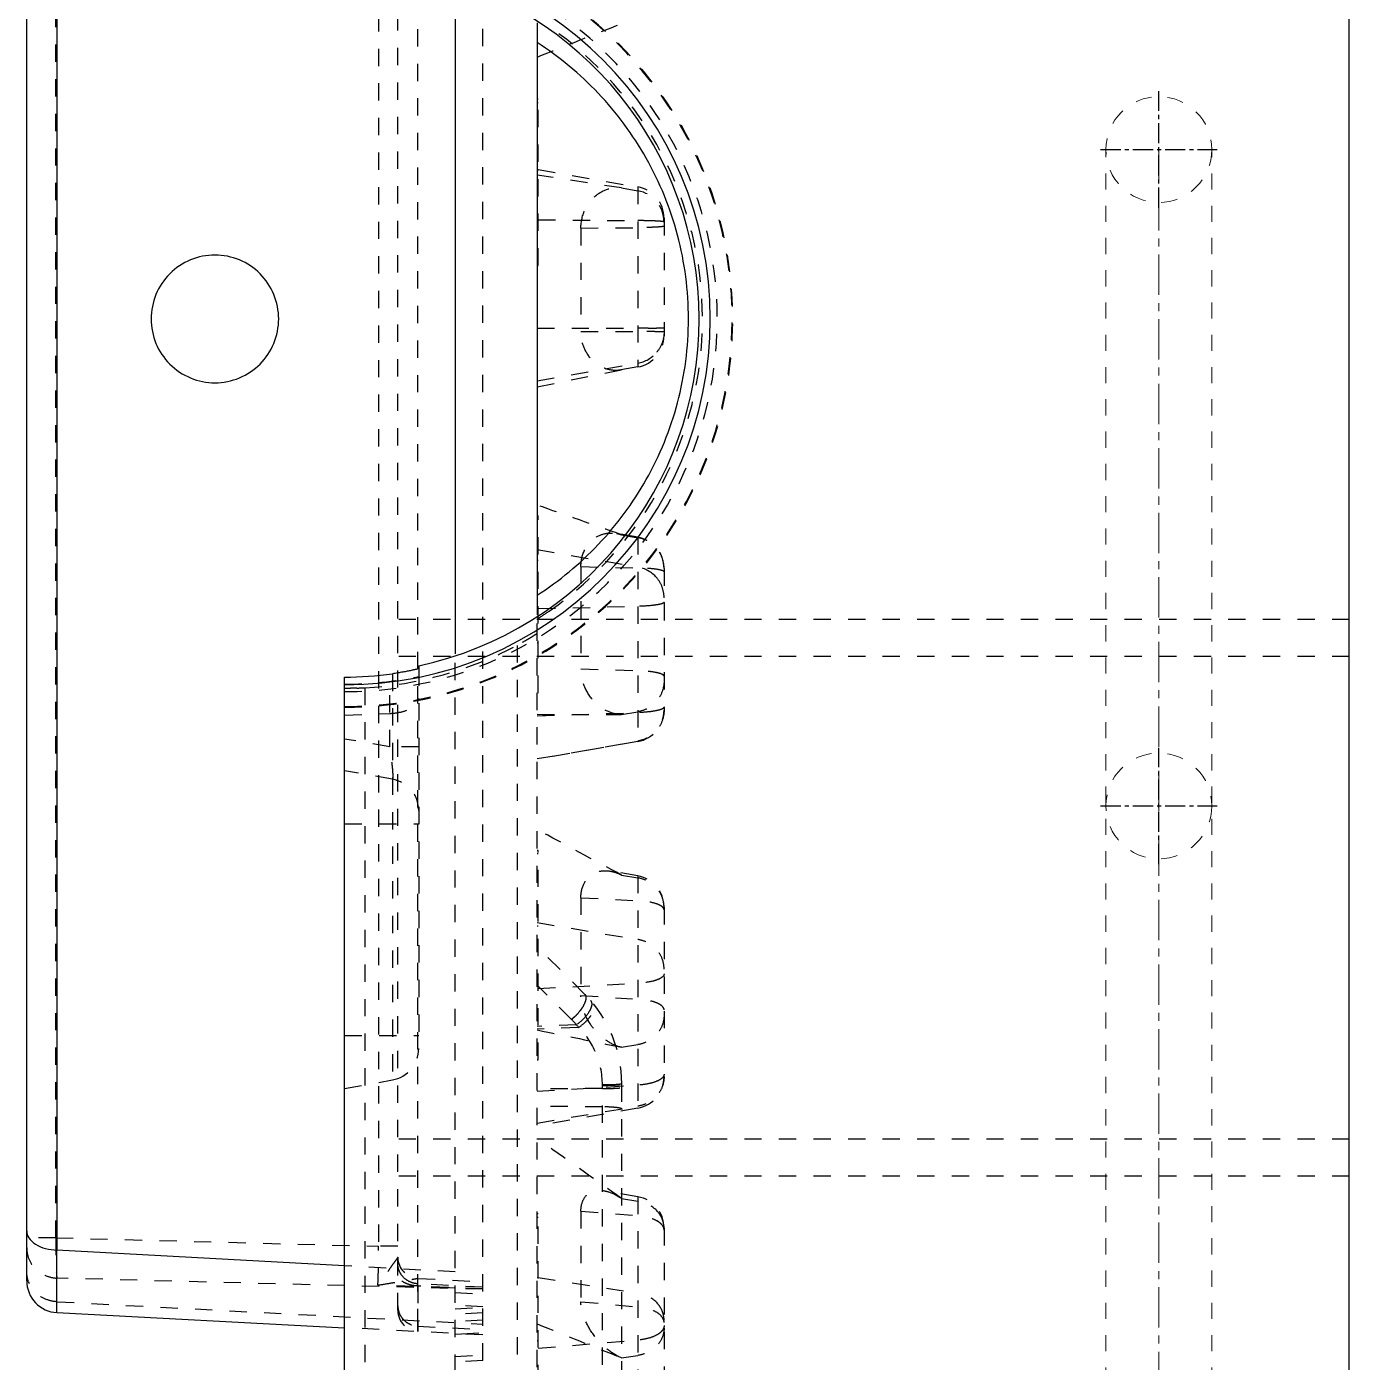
# Model space of a CAD drawing. Header units: millimetres. Extents: x -946 to 3963, y -10008 to 1396.
# Drawn here: x 1973.7 to 2098.7, y -2554.6 to -2428.4 of the extents above; entities that cross this region are included whole.
import ezdxf

# ---------------------------------------------------------------- set-up
doc = ezdxf.new("R2010")
doc.units = ezdxf.units.MM
doc.header["$LTSCALE"] = 16.335
doc.linetypes.add('CENTER', pattern=[0.6, 0.375, -0.075, 0.075, -0.075])
doc.linetypes.add('HIDDEN', pattern=[0.2, 0.1, -0.1])
doc.layers.get('0').update_dxf_attribs({"linetype": 'CONTINUOUS'})
doc.layers.add('cool', color=153, linetype='HIDDEN', lineweight=9)
doc.layers.add('DEFAULT_2', color=8, linetype='HIDDEN')

msp = doc.modelspace()

# ---------------------------------------------------------------- linework, layer by layer
at = {"color": 7, "linetype": 'Continuous'}
for p, q in [((2098.658, -2661.018), (2098.658, -2281.018)), ((1973.658, -2546.875), (1973.658, -2365.161)), ((1976.515, -2368.057), (1976.515, -2543.98)), ((2014.159, -2424.383), (2014.159, -2487.653)), ((2021.898, -2428.051), (2021.898, -2483.985)), ((2010.707, -2488.779), (2010.707, -2489.051)), ((2003.707, -2581.673), (2003.707, -2489.85)), ((2003.707, -2545.469), (1976.515, -2543.98)), ((1976.515, -2549.886), (2003.707, -2551.311))]:
    msp.add_line(p, q, dxfattribs=at)
at = {"color": 1, "linetype": 'CENTER', "ltscale": 0.310989}
for p, q in [((2080.658, -2445.518), (2080.658, -2434.518)), ((2075.158, -2440.018), (2086.158, -2440.018)), ((2080.658, -2507.518), (2080.658, -2496.518)), ((2075.158, -2502.018), (2086.158, -2502.018))]:
    msp.add_line(p, q, dxfattribs=at)
at = {"color": 7, "linetype": 'Continuous'}
for centre, radius, start, end in [((2003.707, -2456.018), 34.56, 270, 90), ((2003.707, -2456.018), 33.5, 282.06113, 77.93887), ((1976.673, -2546.875), 3.015, 180, 267)]:
    msp.add_arc(centre, radius, start, end, dxfattribs=at)
msp.add_ellipse((2003.603, -2456.018), major_axis=(33.832, 0), ratio=0.9999953, start_param=-1.5677185, end_param=-1.4336597, dxfattribs=at)
for points, knots in [([(2021.898, -2482.118), (2023.996, -2480.766), (2027.928, -2477.514), (2032.528, -2471.297), (2035.514, -2463.975), (2036.554, -2456.02), (2035.515, -2448.064), (2032.529, -2440.74), (2027.928, -2434.523), (2023.996, -2431.271), (2021.898, -2429.918)], [0, 0, 0, 0, 0.1209516, 0.2444755, 0.3711122, 0.49997, 0.6288399, 0.7555064, 0.8790539, 1, 1, 1, 1]), ([(1997.476, -2456.018), (1997.47, -2455.233), (1997.166, -2453.647), (1995.82, -2451.645), (1993.816, -2450.303), (1991.45, -2449.832), (1989.082, -2450.3), (1987.076, -2451.642), (1985.724, -2453.646), (1985.427, -2455.233), (1985.416, -2456.018)], [0, 0, 0, 0, 0.1250705, 0.2500171, 0.3748562, 0.4997587, 0.6247755, 0.7498143, 0.8748993, 1, 1, 1, 1]), ([(1985.416, -2456.018), (1985.423, -2456.803), (1985.727, -2458.39), (1987.075, -2460.394), (1989.082, -2461.736), (1991.45, -2462.204), (1993.816, -2461.733), (1995.82, -2460.391), (1997.166, -2458.389), (1997.469, -2456.803), (1997.476, -2456.018)], [0, 0, 0, 0, 0.1250969, 0.2501829, 0.3752187, 0.500209, 0.6251204, 0.7499759, 0.8749267, 1, 1, 1, 1]), ([(2010.707, -2489.051), (2010.707, -2489.055), (2010.685, -2489.06), (2010.656, -2489.073), (2010.595, -2489.088), (2010.518, -2489.11), (2010.416, -2489.134), (2010.242, -2489.175), (2009.979, -2489.233), (2009.613, -2489.306), (2009.19, -2489.384), (2008.722, -2489.461), (2008.396, -2489.509), (2008.228, -2489.532)], [0, 0, 0, 0, 0.0054102, 0.0199183, 0.0434959, 0.0759851, 0.1171544, 0.1665781, 0.2883272, 0.4373566, 0.6092119, 0.7989228, 1, 1, 1, 1]), ([(1973.658, -2542.15), (1973.658, -2542.378), (1973.835, -2542.902), (1974.51, -2543.49), (1975.448, -2543.87), (1976.156, -2543.968), (1976.515, -2543.98)], [0, 0, 0, 0, 0.1857855, 0.4229812, 0.7076749, 1, 1, 1, 1]), ([(1976.515, -2549.886), (1976.512, -2549.886), (1976.513, -2549.873), (1976.509, -2549.858), (1976.508, -2549.824), (1976.505, -2549.758), (1976.503, -2549.643), (1976.501, -2549.471), (1976.499, -2549.25), (1976.497, -2548.983), (1976.497, -2548.669), (1976.496, -2548.162), (1976.497, -2547.418), (1976.501, -2546.404), (1976.507, -2545.239), (1976.512, -2544.414), (1976.515, -2543.98)], [0, 0, 0, 0, 0.0011545, 0.0044042, 0.0097652, 0.0172249, 0.0383774, 0.0677291, 0.1051376, 0.150438, 0.2034837, 0.2642256, 0.4083965, 0.5810472, 0.7792356, 1, 1, 1, 1])]:
    msp.add_open_spline(points, degree=3, knots=knots, dxfattribs=at)
at = {"layer": 'cool', "ltscale": 0.932966}
for p, q in [((2075.658, -2648.018), (2075.658, -2440.018)), ((2085.658, -2648.018), (2085.658, -2440.018))]:
    msp.add_line(p, q, dxfattribs=at)
at = {"layer": 'cool', "color": 1, "linetype": 'CENTER', "ltscale": 0.621977}
msp.add_line((2080.658, -2661.018), (2080.658, -2440.018), dxfattribs=at)
at = {"layer": 'cool', "ltscale": 0.932966}
for centre in [(2080.658, -2440.018), (2080.658, -2502.018)]:
    msp.add_circle(centre, 5, dxfattribs=at)
at = {"layer": 'DEFAULT_2', "color": 8, "linetype": 'HIDDEN'}
for p, q in [((2016.772, -2554.408), (2016.772, -2357.629)), ((2010.637, -2551.159), (2010.637, -2360.877)), ((2008.732, -2549.655), (2008.732, -2362.369)), ((1976.41, -2542.817), (1976.41, -2369.219)), ((2006.898, -2368.424), (2006.898, -2543.612)), ((2021.998, -2435.269), (2021.898, -2435.269)), ((2021.998, -2435.594), (2021.898, -2435.594)), ((2021.998, -2450.973), (2021.998, -2435.269)), ((2021.898, -2441.991), (2021.998, -2442.01)), ((2029.886, -2443.649), (2021.898, -2442.427)), ((2021.998, -2441.897), (2031.419, -2443.557)), ((2029.886, -2443.649), (2031.419, -2443.92)), ((2031.419, -2443.557), (2031.419, -2460.559)), ((2021.998, -2447.269), (2021.898, -2447.269)), ((2021.998, -2446.657), (2031.419, -2446.73)), ((2026.036, -2447.44), (2031.419, -2447.395)), ((2026.036, -2447.44), (2026.036, -2457.21)), ((2033.898, -2446.511), (2033.898, -2457.605)), ((2021.898, -2450.967), (2021.998, -2450.973)), ((2021.898, -2456.897), (2031.419, -2456.89)), ((2026.036, -2457.21), (2031.419, -2457.217)), ((2021.898, -2461.875), (2031.419, -2460.196)), ((2021.898, -2462.423), (2029.886, -2460.829)), ((2029.886, -2460.829), (2029.823, -2460.839)), ((2031.419, -2460.559), (2029.824, -2460.841)), ((2021.998, -2474.622), (2021.898, -2474.622)), ((2021.998, -2474.948), (2021.898, -2474.948)), ((2021.998, -2491.329), (2021.998, -2474.622)), ((2031.419, -2476.643), (2029.394, -2476.286)), ((2029.394, -2476.288), (2029.886, -2476.415)), ((2029.886, -2476.415), (2031.419, -2476.682)), ((2031.419, -2476.643), (2031.419, -2495.935)), ((2021.898, -2477.793), (2031.419, -2479.452)), ((2021.998, -2478.853), (2021.898, -2478.847)), ((2026.036, -2479.42), (2026.036, -2489.076)), ((2026.036, -2479.42), (2031.419, -2479.541)), ((2033.898, -2479.598), (2033.898, -2492.977)), ((2021.898, -2587.706), (2021.898, -2483.985)), ((2021.998, -2483.38), (2031.419, -2483.164)), ((2098.658, -2484.418), (2008.732, -2484.418)), ((2014.159, -2584.88), (2014.159, -2487.653)), ((2020.003, -2486.853), (2020.003, -2559.637)), ((2021.998, -2486.622), (2021.898, -2486.622)), ((2098.658, -2487.918), (2008.732, -2487.918)), ((2010.707, -2489.051), (2010.707, -2524.949)), ((2026.036, -2489.076), (2031.419, -2489.247)), ((2007.969, -2496.452), (2007.969, -2490.254)), ((2008.228, -2489.532), (2008.228, -2527.904)), ((2005.603, -2490.856), (2005.603, -2557.613)), ((2021.898, -2491.322), (2021.998, -2491.329)), ((2003.707, -2493.457), (2007.969, -2493.283)), ((2021.898, -2493.503), (2031.419, -2493.205)), ((2029.886, -2493.394), (2031.419, -2493.127)), ((2007.969, -2496.452), (2003.707, -2495.7)), ((2010.707, -2496.452), (2007.969, -2496.452)), ((2021.898, -2497.555), (2031.419, -2495.896)), ((2031.419, -2495.935), (2021.898, -2497.614)), ((2008.228, -2499.498), (2003.707, -2498.701)), ((2003.707, -2503.701), (2010.707, -2503.701)), ((2021.998, -2506.22), (2021.898, -2506.22)), ((2021.998, -2506.545), (2021.898, -2506.545)), ((2021.998, -2526.011), (2021.998, -2506.22)), ((2031.419, -2508.639), (2028.819, -2508.181)), ((2029.886, -2508.561), (2031.419, -2508.817)), ((2031.419, -2508.639), (2031.419, -2530.562)), ((2026.036, -2510.689), (2026.036, -2519.937)), ((2026.036, -2510.689), (2031.419, -2510.971)), ((2033.898, -2511.594), (2033.898, -2527.607)), ((2021.898, -2513.045), (2031.419, -2514.634)), ((2021.998, -2513.38), (2021.898, -2513.372)), ((2026.383, -2519.791), (2021.898, -2515.306)), ((2021.998, -2518.22), (2021.898, -2518.22)), ((2025.143, -2522.194), (2021.898, -2518.948)), ((2021.998, -2519.271), (2031.419, -2518.773)), ((2026.036, -2519.937), (2031.419, -2520.268)), ((2025.618, -2522.693), (2021.898, -2522.853)), ((2025.817, -2522.939), (2021.898, -2523.109)), ((2003.707, -2523.701), (2010.707, -2523.701)), ((2029.886, -2524.823), (2031.419, -2524.567)), ((2021.898, -2526.004), (2021.998, -2526.011)), ((2003.707, -2528.701), (2008.228, -2527.904)), ((2021.898, -2528.97), (2031.419, -2528.39)), ((2028.072, -2528.719), (2021.898, -2528.747)), ((2028.072, -2580.957), (2028.072, -2528.382)), ((2028.072, -2528.423), (2028.072, -2528.382)), ((2029.898, -2578.974), (2029.898, -2528.276)), ((2021.898, -2531.973), (2031.419, -2530.384)), ((2028.072, -2530.446), (2021.898, -2530.39)), ((2031.419, -2530.562), (2021.898, -2532.241)), ((2098.658, -2533.493), (2008.732, -2533.493)), ((2098.658, -2536.993), (2008.732, -2536.993)), ((2031.419, -2538.935), (2028.242, -2538.375)), ((2029.886, -2539.111), (2031.419, -2539.348)), ((2031.419, -2538.935), (2031.419, -2563.024)), ((2021.998, -2540.562), (2021.898, -2540.562)), ((2021.998, -2559.717), (2021.998, -2540.562)), ((2026.036, -2540.297), (2031.419, -2540.732)), ((2026.036, -2540.297), (2026.036, -2548.857)), ((2021.998, -2540.887), (2021.898, -2540.887)), ((2033.898, -2541.906), (2033.898, -2560.057)), ((1976.41, -2542.817), (1973.658, -2542.817)), ((1976.41, -2542.817), (2006.898, -2543.612)), ((2008.732, -2543.612), (2006.898, -2543.612)), ((2014.159, -2546.041), (2003.707, -2545.469)), ((1976.515, -2549.886), (1976.515, -2546.625)), ((2016.772, -2547.675), (1976.515, -2546.625)), ((2010.631, -2546.649), (2016.772, -2546.971)), ((2021.898, -2546.533), (2021.998, -2546.56)), ((2021.998, -2546.56), (2031.419, -2548.035)), ((2016.772, -2547.621), (2006.84, -2547.287)), ((2016.772, -2547.486), (2010.637, -2547.164)), ((2014.159, -2547.558), (2010.637, -2547.369)), ((2014.159, -2547.987), (2016.772, -2548.127)), ((1976.515, -2548.856), (2016.772, -2550.966)), ((2016.772, -2549.332), (2014.159, -2549.193)), ((2014.159, -2549.52), (2016.772, -2549.383)), ((2026.036, -2548.857), (2031.419, -2549.337)), ((2016.772, -2549.898), (2014.159, -2550.035)), ((2016.772, -2550.605), (2014.159, -2550.746)), ((2016.772, -2551.996), (2003.707, -2551.311)), ((2010.637, -2551.159), (2016.772, -2551.481)), ((2014.159, -2551.922), (2014.761, -2551.89)), ((2014.761, -2551.89), (2016.772, -2551.783)), ((2021.998, -2552.562), (2021.898, -2552.562)), ((2021.998, -2553.241), (2031.419, -2552.475)), ((2014.159, -2554.03), (2016.772, -2553.893)), ((2016.772, -2554.408), (2014.159, -2554.545)), ((2029.886, -2554.161), (2031.419, -2553.925))]:
    msp.add_line(p, q, dxfattribs=at)
for centre, radius, start, end in [((2003.707, -2456.018), 36.682, 270, 90), ((2003.994, -2456.018), 33.533, 304.61151, 55.39777), ((2030.898, -2446.511), 3, 0.00475, 80.00734), ((2030.898, -2446.874), 3, 0.00475, 80.00734), ((2031.035, -2500.755), 54.026, 88.55504, 89.5935), ((2031.762, -2160.84), 296.049, 270.12305, 270.27751), ((2030.898, -2457.605), 3, 279.99266, 359.99525), ((2030.898, -2457.242), 3, 279.99696, 319.99299), ((2030.898, -2479.597), 3, 0, 80), ((2030.906, -2482.416), 3.008, 40.66504, 80.17693), ((2003.958, -2456), 33.569, 302.30439, 304.64376), ((2003.707, -2456.018), 34.5, 270, 281.70651), ((2002.697, -2438.175), 52.761, 272.36228, 273.15682), ((2030.898, -2492.981), 3, 280, 0), ((2007.707, -2502.452), 3, 0, 80), ((2030.898, -2511.593), 3, 0, 80), ((2017.898, -2528.276), 12, 0, 45), ((2018.07, -2529.257), 10.003, 39.2434, 44.9994), ((2007.707, -2524.949), 3, 280, 0), ((2030.898, -2527.607), 3, 280, 0), ((2030.898, -2541.89), 3, 0, 80), ((2010.738, -2544.643), 2.008, 180.49965, 266.96012), ((2010.742, -2549.667), 2.01, 180, 267)]:
    msp.add_arc(centre, radius, start, end, dxfattribs=at)
for centre, major_axis, ratio, start_param, end_param in [((2003.718, -2456.018), (36.612, 0), 1, -1.571101, 1.571101), ((2003.718, -2456.018), (35.206, 0), 1, 4.7120843, 7.8542863), ((2003.675, -2456.018), (34.891, 0), 0.9999996, -1.5155317, -1.0838289)]:
    msp.add_ellipse(centre, major_axis=major_axis, ratio=ratio, start_param=start_param, end_param=end_param, dxfattribs=at)
for points in [[(2021.898, -2431.282), (2024.56, -2430.227), (2027.223, -2429.172), (2029.886, -2428.118)], [(2033.898, -2457.243), (2033.898, -2457.59), (2033.836, -2457.942), (2033.717, -2458.268)], [(2033.717, -2458.268), (2033.598, -2458.595), (2033.419, -2458.905), (2033.196, -2459.171)], [(2029.886, -2476.415), (2027.223, -2475.479), (2024.561, -2474.543), (2021.898, -2473.606)], [(2033.717, -2481.357), (2033.597, -2481.03), (2033.414, -2480.72), (2033.187, -2480.455)], [(2033.898, -2482.371), (2033.898, -2482.028), (2033.835, -2481.679), (2033.717, -2481.357)], [(2021.898, -2493.369), (2024.561, -2493.377), (2027.224, -2493.386), (2029.886, -2493.394)], [(2029.886, -2508.561), (2027.223, -2507.126), (2024.56, -2505.689), (2021.898, -2504.252)], [(2021.898, -2523.18), (2024.56, -2523.728), (2027.223, -2524.276), (2029.886, -2524.823)], [(2029.886, -2539.111), (2027.223, -2537.219), (2024.56, -2535.326), (2021.898, -2533.432)], [(2021.898, -2550.95), (2024.56, -2552.022), (2027.223, -2553.092), (2029.886, -2554.161)]]:
    msp.add_open_spline(points, degree=3, dxfattribs=at)
for points, knots in [([(2026.036, -2447.44), (2026.036, -2446.824), (2026.305, -2445.662), (2027.305, -2444.358), (2028.566, -2443.655), (2029.471, -2443.586), (2029.886, -2443.649)], [0, 0, 0, 0, 0.3046066, 0.566948, 0.7920943, 1, 1, 1, 1]), ([(2033.898, -2447.257), (2033.898, -2447.263), (2033.879, -2447.274), (2033.822, -2447.29), (2033.687, -2447.311), (2033.471, -2447.33), (2033.173, -2447.35), (2032.807, -2447.366), (2032.214, -2447.385), (2031.745, -2447.393), (2031.419, -2447.395)], [0, 0, 0, 0, 0.0067177, 0.0212861, 0.0764005, 0.1656296, 0.2862436, 0.4347917, 0.6069051, 1, 1, 1, 1]), ([(2033.196, -2446.776), (2033.137, -2446.773), (2032.871, -2446.76), (2032.605, -2446.752), (2032.398, -2446.746)], [0, 0, 0, 0, 0.2215376, 1, 1, 1, 1]), ([(2033.898, -2446.862), (2033.898, -2446.856), (2033.879, -2446.845), (2033.822, -2446.83), (2033.687, -2446.811), (2033.471, -2446.792), (2033.296, -2446.781), (2033.196, -2446.776)], [0, 0, 0, 0, 0.0228896, 0.0735798, 0.2661168, 0.5781293, 1, 1, 1, 1]), ([(2029.824, -2460.841), (2029.416, -2460.913), (2028.528, -2460.872), (2027.279, -2460.214), (2026.293, -2458.948), (2026.036, -2457.813), (2026.036, -2457.21)], [0, 0, 0, 0, 0.2098535, 0.4340933, 0.6945486, 1, 1, 1, 1]), ([(2032.398, -2456.888), (2032.32, -2456.888), (2031.994, -2456.889), (2031.668, -2456.89), (2031.419, -2456.89)], [0, 0, 0, 0, 0.2375727, 1, 1, 1, 1]), ([(2033.898, -2457.236), (2033.898, -2457.232), (2033.874, -2457.237), (2033.848, -2457.23), (2033.787, -2457.232), (2033.71, -2457.228), (2033.61, -2457.228), (2033.436, -2457.225), (2033.173, -2457.223), (2032.807, -2457.221), (2032.382, -2457.219), (2031.913, -2457.217), (2031.587, -2457.217), (2031.419, -2457.217)], [0, 0, 0, 0, 0.0046793, 0.0184925, 0.0413291, 0.0730561, 0.1134916, 0.1622681, 0.2831866, 0.4322752, 0.6051088, 0.7966126, 1, 1, 1, 1]), ([(2033.898, -2456.877), (2033.898, -2456.881), (2033.873, -2456.874), (2033.848, -2456.883), (2033.787, -2456.879), (2033.71, -2456.882), (2033.61, -2456.883), (2033.436, -2456.884), (2033.296, -2456.885), (2033.196, -2456.885)], [0, 0, 0, 0, 0.0164232, 0.065176, 0.1458134, 0.2578577, 0.4006638, 0.572932, 1, 1, 1, 1]), ([(2026.036, -2479.42), (2026.036, -2478.886), (2026.238, -2477.889), (2027.107, -2476.772), (2028.234, -2476.231), (2029.023, -2476.22), (2029.394, -2476.286)], [0, 0, 0, 0, 0.3059778, 0.561165, 0.7840834, 1, 1, 1, 1]), ([(2033.898, -2479.602), (2033.898, -2479.258), (2033.774, -2478.565), (2033.241, -2477.656), (2032.428, -2476.981), (2031.76, -2476.742), (2031.419, -2476.682)], [0, 0, 0, 0, 0.2487782, 0.4982176, 0.7486666, 1, 1, 1, 1]), ([(2033.898, -2479.917), (2033.898, -2479.89), (2033.833, -2479.827), (2033.601, -2479.742), (2033.105, -2479.648), (2032.341, -2479.574), (2031.745, -2479.548), (2031.419, -2479.541)], [0, 0, 0, 0, 0.0316117, 0.0904454, 0.2999343, 0.6151318, 1, 1, 1, 1]), ([(2033.898, -2482.781), (2033.898, -2482.808), (2033.834, -2482.872), (2033.601, -2482.959), (2033.372, -2483.004), (2033.196, -2483.031)], [0, 0, 0, 0, 0.1064214, 0.3027381, 1, 1, 1, 1]), ([(2033.196, -2483.031), (2033.073, -2483.05), (2032.483, -2483.124), (2031.889, -2483.153), (2031.419, -2483.164)], [0, 0, 0, 0, 0.2090612, 1, 1, 1, 1]), ([(2021.898, -2485.734), (2021.898, -2485.739), (2021.878, -2485.748), (2021.852, -2485.772), (2021.799, -2485.806), (2021.732, -2485.851), (2021.646, -2485.906), (2021.503, -2485.997), (2021.293, -2486.125), (2021.01, -2486.293), (2020.578, -2486.542), (2020.237, -2486.729), (2020.003, -2486.853)], [0, 0, 0, 0, 0.0068092, 0.0243725, 0.0522064, 0.0897466, 0.1362579, 0.1908099, 0.320275, 0.47137, 0.6386203, 1, 1, 1, 1]), ([(2029.886, -2493.394), (2029.457, -2493.392), (2028.539, -2493.171), (2027.309, -2492.301), (2026.326, -2490.904), (2026.036, -2489.703), (2026.036, -2489.076)], [0, 0, 0, 0, 0.2038667, 0.4341861, 0.70225, 1, 1, 1, 1]), ([(2033.898, -2489.779), (2033.898, -2489.744), (2033.844, -2489.661), (2033.697, -2489.579), (2033.474, -2489.497), (2033.035, -2489.39), (2032.341, -2489.294), (2031.746, -2489.257), (2031.419, -2489.247)], [0, 0, 0, 0, 0.0400381, 0.1026997, 0.1938013, 0.3127533, 0.6229498, 1, 1, 1, 1]), ([(2033.898, -2490.207), (2033.898, -2490.551), (2033.774, -2491.244), (2033.241, -2492.153), (2032.428, -2492.828), (2031.76, -2493.067), (2031.419, -2493.127)], [0, 0, 0, 0, 0.2487782, 0.4982176, 0.7486666, 1, 1, 1, 1]), ([(2004.872, -2490.891), (2004.724, -2490.897), (2004.458, -2490.907), (2004.111, -2490.917), (2003.873, -2490.929), (2003.753, -2490.932), (2003.715, -2490.939)], [0, 0, 0, 0, 0.382961, 0.6899827, 0.9005777, 1, 1, 1, 1]), ([(2007.969, -2493.283), (2008.342, -2493.268), (2009.028, -2493.18), (2009.809, -2492.918), (2010.278, -2492.624), (2010.579, -2492.345), (2010.707, -2492.063), (2010.707, -2491.889)], [0, 0, 0, 0, 0.340478, 0.6261502, 0.7423881, 0.8413684, 1, 1, 1, 1]), ([(2033.898, -2492.679), (2033.898, -2492.714), (2033.844, -2492.796), (2033.697, -2492.877), (2033.474, -2492.958), (2033.297, -2493.001), (2033.196, -2493.022)], [0, 0, 0, 0, 0.1270709, 0.3272105, 0.6188618, 1, 1, 1, 1]), ([(2033.898, -2492.977), (2033.898, -2493.32), (2033.774, -2494.014), (2033.241, -2494.923), (2032.428, -2495.597), (2031.76, -2495.836), (2031.419, -2495.896)], [0, 0, 0, 0, 0.2487782, 0.4982176, 0.7486666, 1, 1, 1, 1]), ([(2033.196, -2493.022), (2032.933, -2493.078), (2032.341, -2493.158), (2031.746, -2493.194), (2031.419, -2493.205)], [0, 0, 0, 0, 0.4513048, 1, 1, 1, 1]), ([(2008.228, -2499.498), (2008.25, -2499.502), (2008.273, -2499.437), (2008.281, -2499.369), (2008.291, -2499.211), (2008.281, -2498.956), (2008.254, -2498.574), (2008.206, -2498.113), (2008.117, -2497.395), (2008.031, -2496.835), (2007.969, -2496.452)], [0, 0, 0, 0, 0.0210625, 0.0443895, 0.0771268, 0.1698557, 0.2956879, 0.44862, 0.6218174, 1, 1, 1, 1]), ([(2026.036, -2510.689), (2026.036, -2510.251), (2026.179, -2509.438), (2026.891, -2508.52), (2027.842, -2508.113), (2028.501, -2508.125), (2028.819, -2508.181)], [0, 0, 0, 0, 0.3045463, 0.5531425, 0.775463, 1, 1, 1, 1]), ([(2028.819, -2508.181), (2028.908, -2508.196), (2029.278, -2508.279), (2029.633, -2508.425), (2029.886, -2508.561)], [0, 0, 0, 0, 0.240681, 1, 1, 1, 1]), ([(2033.898, -2511.613), (2033.898, -2511.284), (2033.773, -2510.615), (2033.236, -2509.743), (2032.422, -2509.1), (2031.759, -2508.874), (2031.419, -2508.817)], [0, 0, 0, 0, 0.2443292, 0.4917572, 0.7438589, 1, 1, 1, 1]), ([(2033.898, -2511.851), (2033.898, -2511.733), (2033.747, -2511.545), (2033.481, -2511.39), (2033.043, -2511.208), (2032.347, -2511.051), (2031.747, -2510.989), (2031.419, -2510.971)], [0, 0, 0, 0, 0.1290811, 0.2244673, 0.3428996, 0.64198, 1, 1, 1, 1]), ([(2033.898, -2517.43), (2033.898, -2517.101), (2033.773, -2516.432), (2033.236, -2515.56), (2032.422, -2514.917), (2031.759, -2514.691), (2031.419, -2514.634)], [0, 0, 0, 0, 0.2443292, 0.4917572, 0.7438589, 1, 1, 1, 1]), ([(2033.898, -2517.887), (2033.898, -2517.913), (2033.879, -2518.035), (2033.79, -2518.134), (2033.717, -2518.195)], [0, 0, 0, 0, 0.2168727, 1, 1, 1, 1]), ([(2033.717, -2518.195), (2033.61, -2518.283), (2033.317, -2518.435), (2032.553, -2518.67), (2031.892, -2518.748), (2031.419, -2518.773)], [0, 0, 0, 0, 0.1742988, 0.4066171, 1, 1, 1, 1]), ([(2025.143, -2522.194), (2025.386, -2522.006), (2025.819, -2521.592), (2026.24, -2521.006), (2026.445, -2520.533), (2026.534, -2520.179), (2026.487, -2519.895), (2026.383, -2519.791)], [0, 0, 0, 0, 0.3184929, 0.6163987, 0.7423367, 0.8478167, 1, 1, 1, 1]), ([(2029.886, -2524.823), (2029.442, -2524.732), (2028.654, -2524.384), (2027.656, -2523.582), (2026.548, -2522.229), (2026.036, -2520.865), (2026.036, -2519.937)], [0, 0, 0, 0, 0.2061281, 0.3824162, 0.5783746, 1, 1, 1, 1]), ([(2026.466, -2520.417), (2026.457, -2520.451), (2026.413, -2520.597), (2026.351, -2520.737), (2026.297, -2520.841)], [0, 0, 0, 0, 0.2304765, 1, 1, 1, 1]), ([(2026.383, -2519.791), (2026.449, -2519.857), (2026.533, -2520.077), (2026.498, -2520.297), (2026.466, -2520.417)], [0, 0, 0, 0, 0.4305008, 1, 1, 1, 1]), ([(2026.952, -2520.401), (2026.997, -2520.453), (2027.083, -2520.641), (2027.037, -2521.021), (2026.909, -2521.293), (2026.823, -2521.44)], [0, 0, 0, 0, 0.1869393, 0.5356801, 1, 1, 1, 1]), ([(2033.898, -2521.296), (2033.898, -2521.163), (2033.758, -2520.948), (2033.484, -2520.758), (2033.048, -2520.546), (2032.35, -2520.361), (2031.747, -2520.288), (2031.419, -2520.268)], [0, 0, 0, 0, 0.141506, 0.2390343, 0.3573568, 0.6512185, 1, 1, 1, 1]), ([(2025.809, -2521.549), (2025.658, -2521.725), (2025.44, -2521.943), (2025.203, -2522.138), (2025.143, -2522.184)], [0, 0, 0, 0, 0.75455, 1, 1, 1, 1]), ([(2026.823, -2521.44), (2026.682, -2521.683), (2026.314, -2522.143), (2025.867, -2522.522), (2025.618, -2522.693)], [0, 0, 0, 0, 0.4814682, 1, 1, 1, 1]), ([(2026.297, -2520.841), (2026.266, -2520.901), (2026.125, -2521.151), (2025.953, -2521.383), (2025.809, -2521.549)], [0, 0, 0, 0, 0.2338056, 1, 1, 1, 1]), ([(2025.817, -2522.939), (2026.07, -2522.776), (2026.42, -2522.497), (2026.814, -2522.063), (2027.17, -2521.577), (2027.413, -2520.956), (2027.192, -2520.685)], [0, 0, 0, 0, 0.3232185, 0.479421, 0.6233849, 1, 1, 1, 1]), ([(2033.898, -2521.771), (2033.898, -2522.1), (2033.773, -2522.769), (2033.236, -2523.641), (2032.422, -2524.284), (2031.759, -2524.51), (2031.419, -2524.567)], [0, 0, 0, 0, 0.2443292, 0.4917572, 0.7438589, 1, 1, 1, 1]), ([(2028.072, -2528.382), (2028.072, -2527.3), (2027.601, -2525.169), (2026.345, -2523.414), (2025.618, -2522.693)], [0, 0, 0, 0, 0.5136117, 1, 1, 1, 1]), ([(2033.898, -2527.588), (2033.898, -2527.917), (2033.773, -2528.586), (2033.236, -2529.458), (2032.422, -2530.101), (2031.759, -2530.327), (2031.419, -2530.384)], [0, 0, 0, 0, 0.2443292, 0.4917572, 0.7438589, 1, 1, 1, 1]), ([(2033.196, -2528.035), (2032.94, -2528.14), (2032.35, -2528.298), (2031.747, -2528.37), (2031.419, -2528.39)], [0, 0, 0, 0, 0.4571729, 1, 1, 1, 1]), ([(2033.898, -2527.368), (2033.898, -2527.429), (2033.846, -2527.609), (2033.591, -2527.85), (2033.343, -2527.974), (2033.196, -2528.035)], [0, 0, 0, 0, 0.1830282, 0.5279813, 1, 1, 1, 1]), ([(2028.072, -2528.423), (2028.309, -2528.422), (2028.651, -2528.415), (2029.084, -2528.396), (2029.357, -2528.378), (2029.575, -2528.358), (2029.746, -2528.334), (2029.836, -2528.314), (2029.898, -2528.291), (2029.898, -2528.276)], [0, 0, 0, 0, 0.3851505, 0.5571786, 0.7064453, 0.8284715, 0.9191584, 0.976148, 1, 1, 1, 1]), ([(2029.658, -2528.327), (2029.438, -2528.348), (2028.909, -2528.371), (2028.38, -2528.38), (2028.072, -2528.382)], [0, 0, 0, 0, 0.4173629, 1, 1, 1, 1]), ([(2028.072, -2528.719), (2028.309, -2528.718), (2028.651, -2528.713), (2029.084, -2528.7), (2029.357, -2528.688), (2029.574, -2528.673), (2029.748, -2528.659), (2029.832, -2528.641), (2029.898, -2528.63), (2029.898, -2528.617)], [0, 0, 0, 0, 0.3872993, 0.5595036, 0.7092209, 0.8314773, 0.9223209, 0.9786108, 1, 1, 1, 1]), ([(2029.898, -2528.276), (2029.898, -2528.283), (2029.871, -2528.294), (2029.829, -2528.304), (2029.751, -2528.317), (2029.693, -2528.323), (2029.658, -2528.327)], [0, 0, 0, 0, 0.0815235, 0.2733081, 0.5802822, 1, 1, 1, 1]), ([(2029.898, -2530.651), (2029.898, -2530.634), (2029.843, -2530.598), (2029.745, -2530.571), (2029.577, -2530.536), (2029.252, -2530.496), (2028.743, -2530.459), (2028.309, -2530.448), (2028.072, -2530.446)], [0, 0, 0, 0, 0.0275852, 0.0857893, 0.1769411, 0.2985488, 0.6172744, 1, 1, 1, 1]), ([(2026.036, -2540.297), (2026.036, -2539.956), (2026.132, -2539.325), (2026.686, -2538.604), (2027.453, -2538.307), (2027.981, -2538.329), (2028.242, -2538.375)], [0, 0, 0, 0, 0.3010417, 0.5432749, 0.7658867, 1, 1, 1, 1]), ([(2028.242, -2538.375), (2028.379, -2538.4), (2028.966, -2538.548), (2029.508, -2538.842), (2029.886, -2539.111)], [0, 0, 0, 0, 0.2313933, 1, 1, 1, 1]), ([(2033.717, -2541.037), (2033.535, -2540.598), (2032.874, -2539.796), (2031.92, -2539.425), (2031.419, -2539.348)], [0, 0, 0, 0, 0.4840141, 1, 1, 1, 1]), ([(2033.898, -2542.088), (2033.898, -2541.92), (2033.775, -2541.649), (2033.49, -2541.382), (2033.059, -2541.106), (2032.36, -2540.856), (2031.749, -2540.759), (2031.419, -2540.732)], [0, 0, 0, 0, 0.1669929, 0.2696928, 0.388344, 0.671442, 1, 1, 1, 1]), ([(2033.898, -2541.935), (2033.898, -2541.706), (2033.85, -2541.397), (2033.747, -2541.108), (2033.717, -2541.037)], [0, 0, 0, 0, 0.7470715, 1, 1, 1, 1]), ([(1976.41, -2542.817), (1976.402, -2543.23), (1976.395, -2544.01), (1976.408, -2545.085), (1976.444, -2545.942), (1976.481, -2546.432), (1976.515, -2546.625)], [0, 0, 0, 0, 0.3248793, 0.6138656, 0.8458643, 1, 1, 1, 1]), ([(1973.658, -2543.769), (1973.658, -2544.116), (1973.801, -2544.849), (1974.438, -2545.798), (1975.401, -2546.438), (1976.151, -2546.607), (1976.515, -2546.625)], [0, 0, 0, 0, 0.2350377, 0.4915853, 0.7533734, 1, 1, 1, 1]), ([(2006.84, -2547.287), (2006.859, -2547.084), (2006.881, -2546.592), (2006.911, -2545.367), (2006.907, -2544.345), (2006.898, -2543.612)], [0, 0, 0, 0, 0.1660486, 0.4017202, 1, 1, 1, 1]), ([(2008.729, -2544.661), (2008.721, -2544.688), (2008.678, -2544.751), (2008.601, -2544.86), (2008.496, -2545), (2008.328, -2545.225), (2008.105, -2545.535), (2007.842, -2545.926), (2007.586, -2546.316), (2007.27, -2546.782), (2007.018, -2547.102), (2006.84, -2547.287)], [0, 0, 0, 0, 0.0264229, 0.0692934, 0.1243423, 0.1880467, 0.3296969, 0.4782321, 0.6244089, 0.762507, 1, 1, 1, 1]), ([(2008.889, -2545.983), (2008.863, -2545.924), (2008.776, -2545.692), (2008.732, -2545.443), (2008.732, -2545.26)], [0, 0, 0, 0, 0.2612661, 1, 1, 1, 1]), ([(1976.515, -2548.856), (1976.151, -2548.838), (1975.401, -2548.669), (1974.438, -2548.028), (1973.801, -2547.08), (1973.658, -2546.347), (1973.658, -2545.999)], [0, 0, 0, 0, 0.2466266, 0.5084147, 0.7649623, 1, 1, 1, 1]), ([(2006.84, -2547.287), (2007.263, -2547.222), (2007.885, -2547.118), (2008.695, -2546.988), (2009.25, -2546.895), (2009.743, -2546.804), (2010.149, -2546.729), (2010.42, -2546.678), (2010.567, -2546.656), (2010.615, -2546.648), (2010.631, -2546.649)], [0, 0, 0, 0, 0.3335584, 0.4921088, 0.6402518, 0.7726681, 0.8832944, 0.9627316, 0.9872911, 1, 1, 1, 1]), ([(2010.637, -2547.369), (2010.397, -2547.361), (2010.038, -2547.31), (2009.587, -2547.167), (2009.095, -2546.94), (2008.732, -2546.544), (2008.732, -2546.222)], [0, 0, 0, 0, 0.3036418, 0.454084, 0.5940826, 1, 1, 1, 1]), ([(2009.912, -2546.99), (2009.686, -2546.893), (2009.262, -2546.624), (2008.984, -2546.205), (2008.889, -2545.983)], [0, 0, 0, 0, 0.5049159, 1, 1, 1, 1]), ([(2010.637, -2547.164), (2010.577, -2547.161), (2010.329, -2547.136), (2010.086, -2547.065), (2009.912, -2546.99)], [0, 0, 0, 0, 0.239728, 1, 1, 1, 1]), ([(2010.637, -2547.164), (2010.637, -2547.089), (2010.636, -2546.985), (2010.636, -2546.857), (2010.635, -2546.784), (2010.637, -2546.729), (2010.634, -2546.684), (2010.64, -2546.667), (2010.634, -2546.649), (2010.637, -2546.649)], [0, 0, 0, 0, 0.4352393, 0.6070337, 0.7480177, 0.8579966, 0.9367764, 0.9841661, 1, 1, 1, 1]), ([(2010.637, -2547.369), (2010.635, -2547.686), (2010.631, -2548.285), (2010.627, -2549.131), (2010.624, -2549.865), (2010.624, -2550.404), (2010.624, -2550.774), (2010.624, -2551.004), (2010.625, -2551.202), (2010.627, -2551.365), (2010.629, -2551.493), (2010.63, -2551.579), (2010.633, -2551.628), (2010.633, -2551.653), (2010.636, -2551.664), (2010.635, -2551.674), (2010.637, -2551.674)], [0, 0, 0, 0, 0.2209993, 0.4178182, 0.5888308, 0.7324112, 0.7934065, 0.8469342, 0.8927913, 0.930775, 0.9606828, 0.9823131, 0.9899621, 0.9954684, 0.9988116, 1, 1, 1, 1]), ([(2033.717, -2549.724), (2033.535, -2549.285), (2032.874, -2548.484), (2031.92, -2548.112), (2031.419, -2548.035)], [0, 0, 0, 0, 0.4840141, 1, 1, 1, 1]), ([(2008.732, -2549.255), (2008.732, -2549.312), (2008.746, -2549.55), (2008.808, -2549.784), (2008.878, -2549.951)], [0, 0, 0, 0, 0.2385193, 1, 1, 1, 1]), ([(2029.886, -2554.161), (2029.435, -2553.98), (2028.528, -2553.417), (2027.341, -2552.218), (2026.384, -2550.687), (2026.036, -2549.463), (2026.036, -2548.857)], [0, 0, 0, 0, 0.213422, 0.460803, 0.7341085, 1, 1, 1, 1]), ([(2033.898, -2550.83), (2033.898, -2550.647), (2033.73, -2550.234), (2033.162, -2549.793), (2032.366, -2549.473), (2031.749, -2549.366), (2031.419, -2549.337)], [0, 0, 0, 0, 0.1769853, 0.4000469, 0.6793266, 1, 1, 1, 1]), ([(2008.878, -2549.951), (2008.949, -2550.124), (2009.141, -2550.455), (2009.575, -2550.836), (2010.088, -2551.076), (2010.457, -2551.15), (2010.637, -2551.159)], [0, 0, 0, 0, 0.2494608, 0.5037257, 0.7585266, 1, 1, 1, 1]), ([(2033.898, -2550.623), (2033.898, -2550.394), (2033.85, -2550.084), (2033.747, -2549.796), (2033.717, -2549.724)], [0, 0, 0, 0, 0.7470715, 1, 1, 1, 1]), ([(2010.637, -2551.674), (2010.634, -2551.674), (2010.64, -2551.657), (2010.634, -2551.638), (2010.637, -2551.594), (2010.635, -2551.539), (2010.636, -2551.466), (2010.636, -2551.338), (2010.637, -2551.234), (2010.637, -2551.159)], [0, 0, 0, 0, 0.0159555, 0.0634324, 0.1422646, 0.252261, 0.3932276, 0.5649697, 1, 1, 1, 1]), ([(2033.898, -2551.337), (2033.898, -2551.643), (2033.77, -2552.27), (2033.227, -2553.077), (2032.412, -2553.667), (2031.757, -2553.873), (2031.419, -2553.925)], [0, 0, 0, 0, 0.2361905, 0.480062, 0.7352535, 1, 1, 1, 1]), ([(2033.196, -2552.002), (2032.946, -2552.14), (2032.36, -2552.351), (2031.749, -2552.448), (2031.419, -2552.475)], [0, 0, 0, 0, 0.462953, 1, 1, 1, 1]), ([(2033.717, -2551.586), (2033.686, -2551.625), (2033.536, -2551.791), (2033.348, -2551.919), (2033.196, -2552.002)], [0, 0, 0, 0, 0.2240909, 1, 1, 1, 1]), ([(2033.898, -2551.113), (2033.898, -2551.153), (2033.881, -2551.324), (2033.798, -2551.484), (2033.717, -2551.586)], [0, 0, 0, 0, 0.2356945, 1, 1, 1, 1])]:
    msp.add_open_spline(points, degree=3, knots=knots, dxfattribs=at)

doc.saveas('drawing.dxf')
